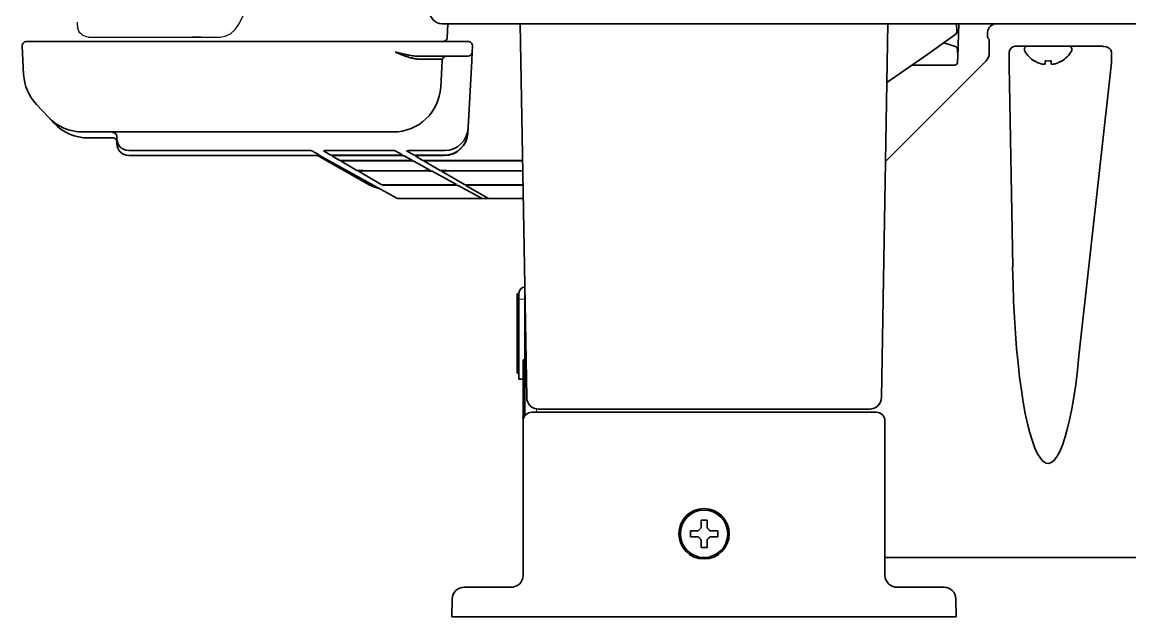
# Model space of a CAD drawing. Extents: x 5809 to 10669, y -850 to 3566.
# Drawn here: x 7003.9 to 7190.6, y 1270.8 to 1371.1 of the extents above; entities that cross this region are included whole.
import ezdxf

# ---------------------------------------------------------------- set-up
doc = ezdxf.new("R2010")
doc.units = 0
doc.header["$LTSCALE"] = 5
doc.layers.add('1', color=7, linetype='CONTINUOUS', true_color=0xffffff)
doc.layers.add('CURVE', color=7, linetype='CONTINUOUS')
doc.layers.add('GEOM', color=7, linetype='CONTINUOUS')

msp = doc.modelspace()

# ---------------------------------------------------------------- linework, layer by layer
at = {"layer": '1', "color": 7, "linetype": 'Continuous', "lineweight": 35}
for p, q in [((7074.67, 1370.83), (8071.67, 1370.83)), ((7075.68, 1370.83), (7075.58, 1368.44)), ((7088.97, 1307.79), (7087.87, 1370.83)), ((7148.77, 1307.79), (7149.87, 1370.83)), ((7161.49, 1369.59), (7161.43, 1370.83)), ((7161.83, 1370.83), (7161.7, 1367.23)), ((7161.17, 1368.94), (7159.97, 1368.09)), ((7003.91, 1367.04), (7004.16, 1362.27)), ((7011.9, 1367.83), (7004.66, 1367.83)), ((7073.84, 1367.83), (7011.9, 1367.83)), ((7079.08, 1367.83), (7073.84, 1367.83)), ((7079.83, 1367.04), (7079.78, 1366.04)), ((7159.97, 1368.09), (7156.57, 1365.71)), ((7161.23, 1366.97), (7159.29, 1367.62)), ((7166.92, 1368.17), (7166.69, 1368.4)), ((7186.13, 1367.01), (7171.33, 1367.01)), ((7173.27, 1367.01), (7180.47, 1367.01)), ((7079.03, 1365.33), (7071.06, 1365.33)), ((7079.7, 1364.56), (7079.78, 1366.04)), ((7149.7, 1360.9), (7156.57, 1365.71)), ((7161.57, 1366.54), (7161.67, 1365.33)), ((7161.58, 1364.28), (7161.67, 1365.33)), ((7161.68, 1366.53), (7161.65, 1365.61)), ((7166.95, 1365.93), (7166.95, 1366.17)), ((7170.32, 1366.01), (7170.32, 1364.5)), ((7172.87, 1366.61), (7172.87, 1366.41)), ((7180.87, 1366.41), (7180.87, 1366.61)), ((7187.55, 1364.5), (7187.55, 1366.03)), ((7074.47, 1360.15), (7074.7, 1364.62)), ((7079.11, 1353.3), (7079.7, 1364.56)), ((7149.47, 1347.62), (7166.37, 1364.52)), ((7161.08, 1363.83), (7153.88, 1363.83)), ((7170.32, 1363.75), (7170.9, 1329.83)), ((7174.57, 1364.53), (7174.57, 1364.56)), ((7179.17, 1364.56), (7179.17, 1364.53)), ((7182.07, 1314.84), (7187.51, 1363.75)), ((7074.47, 1360.15), (7074.47, 1360.15)), ((7006.32, 1357.22), (7008.3, 1355.1)), ((7008.3, 1355.1), (7009.26, 1354.08)), ((7066.48, 1352.58), (7014.14, 1352.58)), ((7079.07, 1352.46), (7079.06, 1352.4)), ((7079.07, 1352.46), (7079.11, 1353.24)), ((7079.11, 1353.3), (7079.11, 1353.24)), ((7015.09, 1351.56), (7019.31, 1351.56)), ((7015.09, 1351.56), (7015.09, 1351.56)), ((7019.87, 1351.81), (7019.87, 1351.51)), ((7019.87, 1351.45), (7019.87, 1351.51)), ((7019.87, 1350.67), (7019.87, 1350.91)), ((7019.87, 1350.61), (7019.87, 1350.67)), ((7021.87, 1349.45), (7021.87, 1349.45)), ((7021.87, 1349.45), (7051.01, 1349.45)), ((7021.87, 1348.61), (7021.87, 1348.61)), ((7052.54, 1348.61), (7021.87, 1348.61)), ((7051.01, 1349.45), (7051.01, 1349.45)), ((7052.54, 1348.61), (7052.54, 1348.61)), ((7052.76, 1349.4), (7053.99, 1348.72)), ((7053.69, 1348.59), (7062.04, 1343.87)), ((7054.05, 1348.58), (7067.07, 1341.42)), ((7054.69, 1349.39), (7055.85, 1348.72)), ((7056.14, 1348.55), (7057.44, 1347.79)), ((7056.44, 1349.45), (7056.44, 1349.45)), ((7065.03, 1349.45), (7056.44, 1349.45)), ((7057.6, 1348.67), (7066.27, 1348.67)), ((7057.89, 1348.61), (7057.89, 1348.61)), ((7066.56, 1348.61), (7057.89, 1348.61)), ((7065.03, 1349.45), (7065.03, 1349.45)), ((7066.56, 1348.61), (7066.56, 1348.61)), ((7068.01, 1348.72), (7066.78, 1349.4)), ((7069.7, 1347.79), (7068.31, 1348.56)), ((7068.71, 1349.39), (7069.87, 1348.72)), ((7070.16, 1348.55), (7071.47, 1347.79)), ((7070.46, 1349.45), (7070.46, 1349.45)), ((7075.11, 1349.45), (7070.46, 1349.45)), ((7071.62, 1348.67), (7075.07, 1348.67)), ((7071.91, 1348.61), (7071.91, 1348.61)), ((7075.07, 1348.61), (7071.91, 1348.61)), ((7075.07, 1348.61), (7075.07, 1348.61)), ((7075.11, 1349.45), (7075.11, 1349.45)), ((7057.68, 1347.65), (7057.87, 1347.67)), ((7057.68, 1347.65), (7060.34, 1346.1)), ((7059.19, 1347.74), (7067.95, 1347.74)), ((7059.43, 1347.7), (7059.43, 1347.7)), ((7068.2, 1347.7), (7059.43, 1347.7)), ((7068.2, 1347.7), (7068.2, 1347.7)), ((7072.78, 1346.1), (7069.95, 1347.65)), ((7071.7, 1347.65), (7074.36, 1346.1)), ((7073.45, 1347.7), (7073.45, 1347.7)), ((7088.28, 1347.7), (7073.45, 1347.7)), ((7075.5, 1347.74), (7088.28, 1347.74)), ((7060.59, 1345.95), (7060.78, 1345.97)), ((7060.59, 1345.95), (7064.45, 1343.7)), ((7062.09, 1346.04), (7071.03, 1346.04)), ((7062.35, 1346), (7062.35, 1346)), ((7071.29, 1346), (7062.35, 1346)), ((7071.29, 1346), (7071.29, 1346)), ((7077.13, 1343.7), (7073.05, 1345.95)), ((7074.64, 1345.96), (7074.62, 1345.95)), ((7078.47, 1343.7), (7074.62, 1345.95)), ((7076.11, 1346.04), (7088.31, 1346.04)), ((7076.37, 1346), (7076.37, 1346)), ((7076.37, 1346), (7088.31, 1346)), ((7066.19, 1343.65), (7075.39, 1343.65)), ((7066.46, 1343.6), (7066.46, 1343.6)), ((7075.66, 1343.6), (7066.46, 1343.6)), ((7075.66, 1343.6), (7075.66, 1343.6)), ((7081.45, 1341.33), (7077.41, 1343.55)), ((7078.73, 1343.54), (7082.53, 1341.33)), ((7088.35, 1343.65), (7080.21, 1343.65)), ((7080.48, 1343.6), (7080.48, 1343.6)), ((7088.35, 1343.6), (7080.48, 1343.6)), ((7067.43, 1341.33), (7068.51, 1341.33)), ((7068.57, 1341.33), (7068.51, 1341.33)), ((7070.32, 1341.33), (7068.57, 1341.33)), ((7079.76, 1341.33), (7070.32, 1341.33)), ((7081.45, 1341.33), (7079.76, 1341.33)), ((7081.45, 1341.33), (7082.53, 1341.33)), ((7082.59, 1341.33), (7082.53, 1341.33)), ((7084.34, 1341.33), (7082.59, 1341.33)), ((7088.39, 1341.33), (7084.34, 1341.33)), ((7087.67, 1325.3), (7087.37, 1325.3)), ((7087.37, 1324.55), (7087.37, 1325.3)), ((7087.37, 1314.16), (7087.37, 1324.55)), ((7087.67, 1324.41), (7087.67, 1325.41)), ((7087.67, 1310.91), (7087.67, 1324.41)), ((7088.67, 1304.73), (7088.67, 1324.99)), ((7087.37, 1311.91), (7087.37, 1314.16)), ((7088.37, 1312.13), (7088.37, 1314.13)), ((7088.37, 1314.13), (7088.67, 1314.13)), ((7087.67, 1311.91), (7087.37, 1311.91)), ((7088.37, 1310.91), (7087.67, 1310.91)), ((7088.37, 1303.83), (7088.37, 1312.13)), ((7089.87, 1305.33), (7092.37, 1305.33)), ((7092.97, 1305.83), (7090.97, 1305.83)), ((7092.37, 1305.33), (7145.37, 1305.33)), ((7144.77, 1305.83), (7092.97, 1305.83)), ((7146.77, 1305.83), (7144.77, 1305.83)), ((7145.37, 1305.33), (7147.87, 1305.33)), ((7088.19, 1304.44), (7088.37, 1304.44)), ((7088.37, 1277.83), (7088.37, 1303.83)), ((7149.37, 1303.83), (7149.37, 1277.83)), ((7116.57, 1284.83), (7116.57, 1285.33)), ((7116.57, 1284.33), (7116.57, 1284.83)), ((7121.17, 1285.33), (7121.17, 1284.83)), ((7121.17, 1284.83), (7121.17, 1284.33)), ((7149.38, 1281.18), (7149.37, 1281.25)), ((7149.5, 1280.83), (7149.38, 1280.83)), ((7152.33, 1280.83), (7411.96, 1280.83)), ((7077.46, 1275.58), (7077.45, 1275.57)), ((7078.43, 1275.83), (7080.43, 1275.83)), ((7080.43, 1275.83), (7086.74, 1275.83)), ((7150.92, 1275.88), (7150.74, 1275.93)), ((7151, 1275.83), (7157.32, 1275.83)), ((7157.32, 1275.83), (7159.32, 1275.83)), ((7160.3, 1275.57), (7160.28, 1275.58)), ((7076.37, 1270.83), (7076.43, 1273.86)), ((7161.32, 1273.86), (7161.37, 1270.83)), ((7080.37, 1270.83), (7076.37, 1270.83)), ((7157.37, 1270.83), (7080.37, 1270.83)), ((7161.37, 1270.83), (7157.37, 1270.83))]:
    msp.add_line(p, q, dxfattribs=at)
at = {"layer": '1', "color": 51, "linetype": 'Continuous', "lineweight": 13}
for p, q in [((7149.47, 1347.6), (7149.92, 1348.05)), ((7087.67, 1324.55), (7087.37, 1324.55)), ((7088.67, 1324.41), (7087.67, 1324.41)), ((7087.67, 1314.16), (7087.37, 1314.16)), ((7088.67, 1312.13), (7088.37, 1312.13)), ((7090.64, 1305.86), (7090.64, 1305.33)), ((7149.38, 1281.18), (7149.38, 1280.83))]:
    msp.add_line(p, q, dxfattribs=at)
at = {"layer": '1', "color": 7, "linetype": 'Continuous', "lineweight": 35}
for radius in [4.25, 4]:
    msp.add_circle((7118.87, 1284.83), radius, dxfattribs=at)
for centre, radius, start, end in [((7074.67, 1372.83), 2, 180, 270), ((7160.74, 1369.55), 0.75, 305, 3), ((7004.66, 1367.08), 0.75, 90, 183), ((7079.08, 1367.08), 0.75, 357, 90), ((7161.07, 1366.5), 0.5, 5, 71.5651), ((7173.27, 1366.61), 0.4, 90, 180), ((7180.47, 1366.61), 0.4, 0, 90), ((7075.45, 1364.58), 0.75, 90, 177), ((7079.03, 1366.08), 0.75, 270, 357), ((7173.27, 1366.41), 0.4, 180, 210.3012), ((7177.07, 1368.63), 4.8, 210.3012, 238.6074), ((7176.67, 1368.63), 4.8, 301.3459, 329.6988), ((7180.47, 1366.41), 0.4, 329.6988, 0), ((7161.08, 1364.33), 0.5, 270, 355), ((7176.87, 1368.31), 3.78, 262.3959, 269.9965), ((7176.87, 1368.31), 3.78, 270.0035, 277.6041), ((7012.15, 1362.69), 8, 183, 223.151), ((7019.31, 1351.06), 0.5, 47.6184, 90), ((7088.67, 1325.41), 1, 91.4207, 180), ((7090.97, 1307.83), 2, 181, 270), ((7146.77, 1307.83), 2, 270, 359), ((7089.87, 1303.83), 1.5, 90, 180), ((7147.87, 1303.83), 1.5, 0, 90), ((7086.37, 1277.83), 2, 270, 0), ((7151.37, 1277.83), 2, 180, 270), ((7078.43, 1273.83), 2, 90, 179), ((7159.32, 1273.83), 2, 1, 90)]:
    msp.add_arc(centre, radius, start, end, dxfattribs=at)
at = {"layer": '1', "color": 7, "linetype": 'Continuous'}
msp.add_arc((7075.08, 1368.46), 0.5, 357.587, 3.9775, dxfattribs=at)
at = {"layer": '1', "color": 7, "linetype": 'Continuous', "lineweight": 35}
for centre, major_axis, ratio, start_param, end_param in [((7168.17, 1369.33), (-1.34, 0.67), 0.99981, -1.107103, 0.416166), ((7166.69, 1369.4), (0, 1), 0.017455, 1.641917, 3.124139), ((7166.92, 1366.17), (0, 2), 0.017455, -1.570796, -0.017453), ((7171.33, 1366.01), (-0.992, 0.198), 0.988241, -1.373108, 0.196167), ((7186.11, 1366.01), (1.44, 0.04), 0.692646, -0.026174, 1.535896), ((7164.95, 1365.93), (-1.85, 0.77), 0.999822, 2.748957, 3.534229), ((7170.67, 1364.5), (0, 4), 0.087489, 1.570796, 1.761231), ((7185.24, 1364.5), (0, 4), 0.57735, 4.521954, 4.712389), ((7066.48, 1360.57), (-7.99, 0.42), 0.999529, 1.623132, 3.141593), ((7014.14, 1360.57), (5.84, 5.47), 0.999117, 3.141593, 3.959702), ((7015.09, 1359.56), (5.84, 5.47), 0.999117, 3.141593, 3.959702), ((7019.17, 1351.81), (-0.7, 0), 0.99953, 3.141593, 4.712389), ((7075.07, 1352.67), (0.15, 4), 0.99927, 3.178309, 4.69677), ((7075.07, 1352.61), (4, 0.11), 0.999858, 4.684159, 6.20262), ((7075.11, 1353.45), (4, 0.11), 0.999858, 4.684159, 6.20262), ((7019.17, 1350.91), (-0.7, 0), 0.99953, 3.141593, 3.972457), ((7021.87, 1351.45), (-2, 0), 0.999783, 0, 1.570796), ((7021.87, 1350.61), (-2, 0), 0.999783, 0, 1.570796), ((7051.01, 1349.4), (-1.75, 0), 0.030622, 3.197185, 4.71307), ((7052.54, 1348.55), (-1.75, 0), 0.030622, 3.197185, 4.71307), ((7056.44, 1349.4), (1.75, 0), 0.030619, 2.571466, 3.193969), ((7056.44, 1349.4), (1.75, 0), 0.030619, 1.570091, 2.571465), ((7057.6, 1348.72), (1.75, 0), 0.030655, 3.194024, 4.709908), ((7057.89, 1348.55), (1.75, 0), 0.030619, 2.571466, 3.193969), ((7057.89, 1348.55), (1.75, 0), 0.030619, 1.570091, 2.571465), ((7065.03, 1349.4), (-1.75, 0), 0.030622, 3.197185, 4.71307), ((7066.26, 1348.72), (-1.75, 0), 0.030652, 1.573368, 3.197246), ((7066.56, 1348.55), (-1.75, 0), 0.030622, 3.197185, 4.71307), ((7070.46, 1349.4), (1.75, 0), 0.030619, 2.571466, 3.193969), ((7070.46, 1349.4), (1.75, 0), 0.030619, 1.570091, 2.571465), ((7071.62, 1348.72), (1.75, 0), 0.030655, 3.194024, 4.709908), ((7071.91, 1348.55), (1.75, 0), 0.030619, 2.571466, 3.193969), ((7071.91, 1348.55), (1.75, 0), 0.030619, 1.570091, 2.571465), ((7059.19, 1347.79), (1.75, 0), 0.030655, 3.194024, 4.709908), ((7059.43, 1347.65), (1.75, 0), 0.030619, 2.571466, 3.193969), ((7059.43, 1347.65), (1.75, 0), 0.030619, 1.570091, 2.571465), ((7067.95, 1347.79), (-1.75, 0), 0.030652, 1.573368, 3.197246), ((7068.21, 1347.65), (-1.75, 0), 0.030622, 3.197185, 4.71307), ((7073.45, 1347.65), (1.75, 0), 0.030619, 2.571466, 3.193969), ((7073.45, 1347.65), (1.75, 0), 0.030619, 1.570091, 2.571465), ((7062.09, 1346.1), (1.75, 0), 0.030633, 3.193989, 4.71078), ((7062.34, 1345.95), (1.75, 0), 0.030619, 2.571466, 3.193969), ((7062.34, 1345.95), (1.75, 0), 0.030619, 1.570091, 2.571465), ((7071.03, 1346.1), (-1.75, 0), 0.030633, 1.572406, 3.197207), ((7071.3, 1345.95), (-1.75, 0), 0.030622, 3.197185, 4.71307), ((7076.11, 1346.1), (1.75, 0), 0.030633, 3.193989, 4.71078), ((7076.37, 1345.95), (1.75, 0), 0.030619, 1.570091, 2.972524), ((7066.2, 1343.7), (1.75, 0), 0.030655, 3.194024, 4.709908), ((7066.46, 1343.55), (1.75, 0), 0.030619, 2.571466, 3.193969), ((7066.46, 1343.55), (1.75, 0), 0.030619, 1.570091, 2.571465), ((7075.38, 1343.7), (-1.75, 0), 0.030652, 1.573368, 3.197246), ((7075.66, 1343.55), (-1.75, 0), 0.030622, 3.197185, 4.71307), ((7080.22, 1343.7), (1.75, 0), 0.030655, 3.194024, 4.709908), ((7080.48, 1343.55), (1.75, 0), 0.030619, 2.571466, 3.193969), ((7080.48, 1343.55), (1.75, 0), 0.030619, 1.570091, 2.571465), ((7067.43, 1342.08), (0.187, 0.726), 0.998282, 2.89047, 3.393556), ((7176.87, 1333), (0, 36.31), 0.165232, 1.658063, 4.18879)]:
    msp.add_ellipse(centre, major_axis=major_axis, ratio=ratio, start_param=start_param, end_param=end_param, dxfattribs=at)
at = {"layer": '1', "color": 7, "linetype": 'Continuous', "lineweight": 35, "extrusion": (0, 0, -1)}
msp.add_ellipse((7066.7, 1364.83), major_axis=(8.01, 0.03), ratio=0.003256, start_param=-1.0336, end_param=0.000181, dxfattribs=at)
at = {"layer": '1', "color": 7, "linetype": 'Continuous', "lineweight": 35}
for points in [[(7166.67, 1369.4), (7166.67, 1369.39), (7166.67, 1369.36), (7166.67, 1369.34), (7166.67, 1369.33)], [(7175.87, 1364.01), (7175.9, 1364.01), (7175.95, 1364), (7176.02, 1364), (7176.1, 1364), (7176.17, 1364), (7176.23, 1364), (7176.3, 1364.01), (7176.35, 1364.01), (7176.37, 1364.01)], [(7176.37, 1364.01), (7176.37, 1364.03), (7176.37, 1364.06), (7176.37, 1364.11), (7176.37, 1364.16), (7176.37, 1364.23), (7176.37, 1364.29), (7176.37, 1364.37), (7176.37, 1364.45), (7176.37, 1364.52), (7176.37, 1364.56)], [(7177.37, 1364.01), (7177.4, 1364.01), (7177.44, 1364), (7177.52, 1364), (7177.59, 1364), (7177.66, 1364), (7177.73, 1364), (7177.8, 1364), (7177.85, 1364.01), (7177.87, 1364.01)], [(7177.87, 1364.01), (7177.93, 1364.03), (7178.04, 1364.06), (7178.2, 1364.11), (7178.36, 1364.16), (7178.51, 1364.23), (7178.66, 1364.29), (7178.82, 1364.37), (7178.99, 1364.45), (7179.11, 1364.52), (7179.17, 1364.56)], [(7118.37, 1285.83), (7118.37, 1285.88), (7118.37, 1285.99), (7118.37, 1286.15), (7118.37, 1286.31), (7118.37, 1286.46), (7118.37, 1286.62), (7118.37, 1286.77), (7118.37, 1286.94), (7118.37, 1287.06), (7118.37, 1287.13)], [(7118.37, 1287.13), (7118.54, 1287.13), (7118.87, 1287.13), (7119.21, 1287.13), (7119.37, 1287.13)], [(7117.87, 1285.33), (7117.9, 1285.35), (7117.94, 1285.4), (7118.02, 1285.47), (7118.09, 1285.54), (7118.16, 1285.61), (7118.23, 1285.68), (7118.3, 1285.75), (7118.35, 1285.8), (7118.37, 1285.83)], [(7119.37, 1285.83), (7119.4, 1285.8), (7119.45, 1285.75), (7119.52, 1285.68), (7119.6, 1285.6), (7119.67, 1285.53), (7119.73, 1285.46), (7119.8, 1285.4), (7119.85, 1285.35), (7119.87, 1285.33)], [(7119.87, 1285.33), (7119.93, 1285.33), (7120.04, 1285.33), (7120.2, 1285.33), (7120.36, 1285.33), (7120.51, 1285.33), (7120.66, 1285.33), (7120.82, 1285.33), (7120.99, 1285.33), (7121.11, 1285.33), (7121.17, 1285.33)], [(7117.87, 1284.33), (7117.82, 1284.33), (7117.71, 1284.33), (7117.55, 1284.33), (7117.39, 1284.33), (7117.23, 1284.33), (7117.08, 1284.33), (7116.93, 1284.33), (7116.76, 1284.33), (7116.64, 1284.33), (7116.57, 1284.33)], [(7118.37, 1283.83), (7118.35, 1283.85), (7118.3, 1283.9), (7118.22, 1283.98), (7118.15, 1284.05), (7118.08, 1284.12), (7118.01, 1284.19), (7117.94, 1284.26), (7117.9, 1284.3), (7117.87, 1284.33)], [(7119.87, 1284.33), (7119.85, 1284.3), (7119.8, 1284.25), (7119.73, 1284.18), (7119.66, 1284.11), (7119.59, 1284.04), (7119.52, 1283.97), (7119.44, 1283.9), (7119.4, 1283.85), (7119.37, 1283.83)], [(7119.37, 1283.83), (7119.37, 1283.77), (7119.37, 1283.66), (7119.37, 1283.5), (7119.37, 1283.34), (7119.37, 1283.19), (7119.37, 1283.04), (7119.37, 1282.88), (7119.37, 1282.71), (7119.37, 1282.59), (7119.37, 1282.53)], [(7119.37, 1282.53), (7119.21, 1282.53), (7118.87, 1282.53), (7118.54, 1282.53), (7118.37, 1282.53)]]:
    msp.add_open_spline(points, degree=3, dxfattribs=at)
for points, knots in [([(7075.58, 1368.5), (7075.58, 1368.49), (7075.58, 1368.49), (7075.58, 1368.48), (7075.58, 1368.47), (7075.58, 1368.42), (7075.54, 1368.27), (7075.42, 1368.07), (7075.2, 1367.89), (7074.99, 1367.83), (7074.88, 1367.83), (7074.85, 1367.83), (7074.85, 1367.83), (7074.85, 1367.83)], [-0.023691, -0.023691, -0.023691, -0.023691, 0, 0, 0, 0.050281, 0.221571, 0.442216, 0.682152, 0.942309, 0.998954, 0.999881, 1, 1, 1, 1]), ([(7161.7, 1367.23), (7161.7, 1367.17), (7161.7, 1367.11), (7161.7, 1367.02), (7161.7, 1366.99), (7161.69, 1366.93), (7161.69, 1366.9), (7161.69, 1366.84), (7161.69, 1366.82), (7161.69, 1366.76), (7161.69, 1366.73), (7161.69, 1366.67), (7161.68, 1366.65), (7161.68, 1366.59), (7161.68, 1366.56), (7161.68, 1366.53)], [0, 0, 0, 0, 0.25, 0.25, 0.375, 0.375, 0.5, 0.5, 0.625, 0.625, 0.75, 0.75, 0.875, 0.875, 1, 1, 1, 1]), ([(7066.79, 1366.04), (7067.01, 1365.99), (7067.43, 1365.89), (7068.06, 1365.75), (7068.66, 1365.62), (7069.21, 1365.52), (7069.72, 1365.43), (7070.16, 1365.38), (7070.44, 1365.35), (7070.56, 1365.34)], [0, 0, 0, 0, 0.169989, 0.335943, 0.494273, 0.642231, 0.778573, 0.901906, 1, 1, 1, 1]), ([(7066.79, 1366.04), (7066.81, 1366.03), (7066.84, 1366.02), (7066.88, 1366), (7066.92, 1365.98), (7066.97, 1365.96), (7067.01, 1365.95), (7067.05, 1365.93), (7067.08, 1365.92), (7067.12, 1365.9), (7067.16, 1365.89), (7067.19, 1365.87), (7067.22, 1365.86), (7067.26, 1365.85), (7067.29, 1365.83), (7067.32, 1365.82), (7067.34, 1365.81), (7067.37, 1365.8), (7067.4, 1365.79), (7067.47, 1365.76), (7067.58, 1365.71), (7067.74, 1365.65), (7067.89, 1365.59), (7068.09, 1365.52), (7068.34, 1365.43), (7068.62, 1365.32), (7068.9, 1365.23), (7069.15, 1365.15), (7069.4, 1365.08), (7069.64, 1365.02), (7069.86, 1364.97), (7070.03, 1364.94), (7070.14, 1364.92), (7070.2, 1364.91), (7070.26, 1364.9), (7070.32, 1364.89), (7070.37, 1364.89), (7070.43, 1364.88), (7070.49, 1364.88), (7070.54, 1364.87), (7070.6, 1364.87), (7070.65, 1364.87), (7070.7, 1364.86), (7070.75, 1364.86), (7070.79, 1364.86), (7070.8, 1364.86)], [0, 0, 0, 0, 0.011271, 0.022225, 0.032862, 0.043181, 0.053184, 0.062868, 0.072236, 0.081287, 0.09002, 0.098436, 0.106535, 0.114316, 0.121781, 0.128928, 0.135757, 0.14227, 0.148465, 0.154344, 0.195284, 0.234004, 0.270504, 0.304785, 0.380497, 0.451757, 0.518584, 0.581002, 0.643022, 0.702356, 0.759046, 0.813141, 0.828535, 0.843753, 0.858796, 0.873666, 0.888364, 0.902893, 0.917253, 0.931448, 0.945478, 0.959346, 0.973055, 0.986605, 1, 1, 1, 1]), ([(7070.56, 1365.34), (7070.57, 1365.34), (7070.71, 1365.33), (7070.88, 1365.33), (7071.03, 1365.33), (7071.06, 1365.33)], [0, 0, 0, 0, 0.092057, 0.806972, 1, 1, 1, 1]), ([(7174.57, 1364.56), (7174.78, 1364.44), (7174.99, 1364.33), (7175.31, 1364.19), (7175.42, 1364.15), (7175.64, 1364.08), (7175.76, 1364.04), (7175.87, 1364.01)], [0, 0, 0, 0, 0.5, 0.5, 0.75, 0.75, 1, 1, 1, 1]), ([(7177.37, 1364.56), (7177.37, 1364.44), (7177.37, 1364.33), (7177.37, 1364.19), (7177.37, 1364.15), (7177.37, 1364.08), (7177.37, 1364.04), (7177.37, 1364.01)], [0, 0, 0, 0, 0.5, 0.5, 0.75, 0.75, 1, 1, 1, 1]), ([(7071.47, 1347.79), (7071.47, 1347.79), (7071.47, 1347.78), (7071.48, 1347.78), (7071.49, 1347.78), (7071.52, 1347.78), (7071.54, 1347.77), (7071.59, 1347.77), (7071.61, 1347.77), (7071.64, 1347.77), (7071.65, 1347.77), (7071.67, 1347.77), (7071.68, 1347.76), (7071.74, 1347.76), (7071.8, 1347.76), (7071.87, 1347.76), (7071.89, 1347.76), (7071.92, 1347.76), (7071.96, 1347.75), (7072.05, 1347.75), (7072.12, 1347.75), (7072.18, 1347.75), (7072.2, 1347.75), (7072.24, 1347.75), (7072.26, 1347.75), (7072.35, 1347.75), (7072.44, 1347.75), (7072.56, 1347.74), (7072.61, 1347.74), (7072.67, 1347.74), (7072.7, 1347.74), (7072.74, 1347.74), (7072.76, 1347.74), (7072.78, 1347.74)], [0, 0, 0, 0, 0.0625, 0.0625, 0.125, 0.125, 0.25, 0.25, 0.3125, 0.3125, 0.34375, 0.34375, 0.375, 0.375, 0.5, 0.5, 0.53125, 0.53125, 0.5625, 0.625, 0.6875, 0.6875, 0.71875, 0.71875, 0.75, 0.75, 0.875, 0.875, 0.9375, 0.9375, 0.96875, 0.96875, 1, 1, 1, 1]), ([(7072.78, 1347.74), (7073.24, 1347.74), (7073.69, 1347.74), (7074.36, 1347.74), (7074.59, 1347.74), (7075.04, 1347.74), (7075.27, 1347.74), (7075.5, 1347.74)], [0, 0, 0, 0, 0.5, 0.5, 0.75, 0.75, 1, 1, 1, 1]), ([(7064.06, 1343.06), (7064.02, 1343.07), (7063.98, 1343.08), (7063.61, 1343.18), (7063.28, 1343.29), (7062.65, 1343.55), (7062.34, 1343.7), (7062.04, 1343.87)], [0, 0, 0, 0, 0.054429, 0.054429, 0.527215, 0.527215, 1, 1, 1, 1]), ([(7064.05, 1343.06), (7064.05, 1343.06), (7064.03, 1343.07), (7064, 1343.08), (7063.95, 1343.09), (7063.9, 1343.1), (7063.86, 1343.11), (7063.81, 1343.13), (7063.77, 1343.14), (7063.72, 1343.15), (7063.68, 1343.17), (7063.63, 1343.18), (7063.58, 1343.2), (7063.53, 1343.21), (7063.48, 1343.23), (7063.43, 1343.25), (7063.37, 1343.26), (7063.32, 1343.28), (7063.26, 1343.3), (7063.21, 1343.32), (7063.15, 1343.34), (7063.09, 1343.37), (7063.03, 1343.39), (7062.97, 1343.41), (7062.91, 1343.44), (7062.85, 1343.47), (7062.79, 1343.49), (7062.72, 1343.52), (7062.66, 1343.55), (7062.59, 1343.58), (7062.52, 1343.61), (7062.46, 1343.64), (7062.39, 1343.68), (7062.32, 1343.71), (7062.25, 1343.75), (7062.18, 1343.79), (7062.11, 1343.83), (7062.06, 1343.85), (7062.04, 1343.87)], [0, 0, 0, 0, 0.001156, 0.027139, 0.053246, 0.072708, 0.092746, 0.113362, 0.134553, 0.156322, 0.178667, 0.201589, 0.225088, 0.249163, 0.273816, 0.299044, 0.32485, 0.351232, 0.378191, 0.405727, 0.43384, 0.462529, 0.491795, 0.521638, 0.552058, 0.583054, 0.614628, 0.646778, 0.679505, 0.712808, 0.746688, 0.781146, 0.816179, 0.85179, 0.887977, 0.924742, 0.962082, 1, 1, 1, 1]), ([(7119.37, 1287.13), (7119.37, 1286.92), (7119.37, 1286.71), (7119.37, 1286.39), (7119.37, 1286.28), (7119.37, 1286.05), (7119.37, 1285.94), (7119.37, 1285.83)], [0, 0, 0, 0, 0.5, 0.5, 0.75, 0.75, 1, 1, 1, 1]), ([(7116.57, 1285.33), (7116.78, 1285.33), (7116.99, 1285.33), (7117.31, 1285.33), (7117.42, 1285.33), (7117.64, 1285.33), (7117.76, 1285.33), (7117.87, 1285.33)], [0, 0, 0, 0, 0.5, 0.5, 0.75, 0.75, 1, 1, 1, 1]), ([(7118.37, 1282.53), (7118.37, 1282.73), (7118.37, 1282.94), (7118.37, 1283.26), (7118.37, 1283.37), (7118.37, 1283.6), (7118.37, 1283.71), (7118.37, 1283.83)], [0, 0, 0, 0, 0.5, 0.5, 0.75, 0.75, 1, 1, 1, 1]), ([(7121.17, 1284.33), (7120.97, 1284.33), (7120.76, 1284.33), (7120.44, 1284.33), (7120.33, 1284.33), (7120.1, 1284.33), (7119.99, 1284.33), (7119.87, 1284.33)], [0, 0, 0, 0, 0.5, 0.5, 0.75, 0.75, 1, 1, 1, 1]), ([(7149.38, 1280.83), (7149.38, 1280.83), (7149.39, 1280.83), (7149.39, 1280.83), (7149.4, 1280.83), (7149.4, 1280.83), (7149.41, 1280.83), (7149.41, 1280.83), (7149.42, 1280.83), (7149.42, 1280.83), (7149.43, 1280.83), (7149.43, 1280.83), (7149.44, 1280.83), (7149.44, 1280.83), (7149.45, 1280.83), (7149.45, 1280.83), (7149.46, 1280.83), (7149.46, 1280.83), (7149.47, 1280.83), (7149.47, 1280.83), (7149.48, 1280.83), (7149.48, 1280.83), (7149.49, 1280.83), (7149.49, 1280.83), (7149.5, 1280.83), (7149.5, 1280.83), (7149.5, 1280.83), (7149.51, 1280.83), (7149.51, 1280.83), (7149.51, 1280.83), (7149.52, 1280.83), (7149.52, 1280.83), (7149.52, 1280.83), (7149.52, 1280.83), (7149.53, 1280.83), (7149.53, 1280.83), (7149.54, 1280.83), (7149.55, 1280.83), (7149.57, 1280.83), (7149.59, 1280.83), (7149.62, 1280.83), (7149.64, 1280.83), (7149.67, 1280.83), (7149.69, 1280.83), (7149.72, 1280.83), (7149.74, 1280.83), (7149.81, 1280.83), (7149.93, 1280.83), (7150.1, 1280.83), (7150.28, 1280.83), (7150.44, 1280.83), (7150.59, 1280.83), (7150.71, 1280.83), (7150.84, 1280.83), (7150.97, 1280.83), (7151.1, 1280.83), (7151.23, 1280.83), (7151.34, 1280.83), (7151.42, 1280.83), (7151.48, 1280.83), (7151.53, 1280.83), (7151.58, 1280.83), (7151.64, 1280.83), (7151.69, 1280.83), (7151.74, 1280.83), (7151.8, 1280.83), (7151.85, 1280.83), (7151.9, 1280.83), (7151.96, 1280.83), (7152.01, 1280.83), (7152.07, 1280.83), (7152.12, 1280.83), (7152.17, 1280.83), (7152.23, 1280.83), (7152.28, 1280.83), (7152.32, 1280.83), (7152.33, 1280.83)], [0, 0, 0, 0, 0.006462, 0.012777, 0.018944, 0.024963, 0.030832, 0.036553, 0.042124, 0.047544, 0.052813, 0.05793, 0.062896, 0.067708, 0.072366, 0.07687, 0.081218, 0.085411, 0.089447, 0.093326, 0.097047, 0.10061, 0.104013, 0.107257, 0.11034, 0.113262, 0.116023, 0.118621, 0.121057, 0.123329, 0.125439, 0.127384, 0.129164, 0.13078, 0.132231, 0.133516, 0.134635, 0.148074, 0.161433, 0.174714, 0.187919, 0.20105, 0.214108, 0.227095, 0.240012, 0.25286, 0.26564, 0.333697, 0.398831, 0.460987, 0.520084, 0.55535, 0.590493, 0.625548, 0.660543, 0.695501, 0.730444, 0.76539, 0.778693, 0.791962, 0.805197, 0.818398, 0.831566, 0.844701, 0.857804, 0.870875, 0.883915, 0.896924, 0.909904, 0.922854, 0.935777, 0.948672, 0.961541, 0.974384, 0.987204, 1, 1, 1, 1])]:
    msp.add_open_spline(points, degree=3, knots=knots, dxfattribs=at)
at = {"layer": 'CURVE', "color": 40, "linetype": 'Continuous'}
msp.add_line((7034.08, 1368.58), (7032.6, 1368.58), dxfattribs=at)
at = {"layer": 'GEOM', "color": 7, "linetype": 'Continuous'}
msp.add_line((7015.1, 1368.58), (7037.24, 1368.58), dxfattribs=at)
msp.add_lwpolyline([(7037.24, 1368.58), (7038.13, 1368.71), (7039.02, 1369.13), (7039.84, 1369.85), (7040.58, 1370.91), (7041.18, 1372.22)], dxfattribs=at)
msp.add_arc((7015.26, 1370.56), 2.03, 180.486, 189.2197, dxfattribs=at)
msp.add_open_spline([(7013.23, 1370.54), (7013.23, 1370.72), (7013.23, 1370.9), (7013.23, 1371.09)], degree=3, dxfattribs=at)
msp.add_open_spline([(7015.1, 1368.58), (7014.67, 1368.58), (7013.77, 1368.93), (7013.33, 1369.79), (7013.26, 1370.23)], degree=3, knots=[0, 0, 0, 0, 0.489019, 1, 1, 1, 1], dxfattribs=at)

doc.saveas('drawing.dxf')
